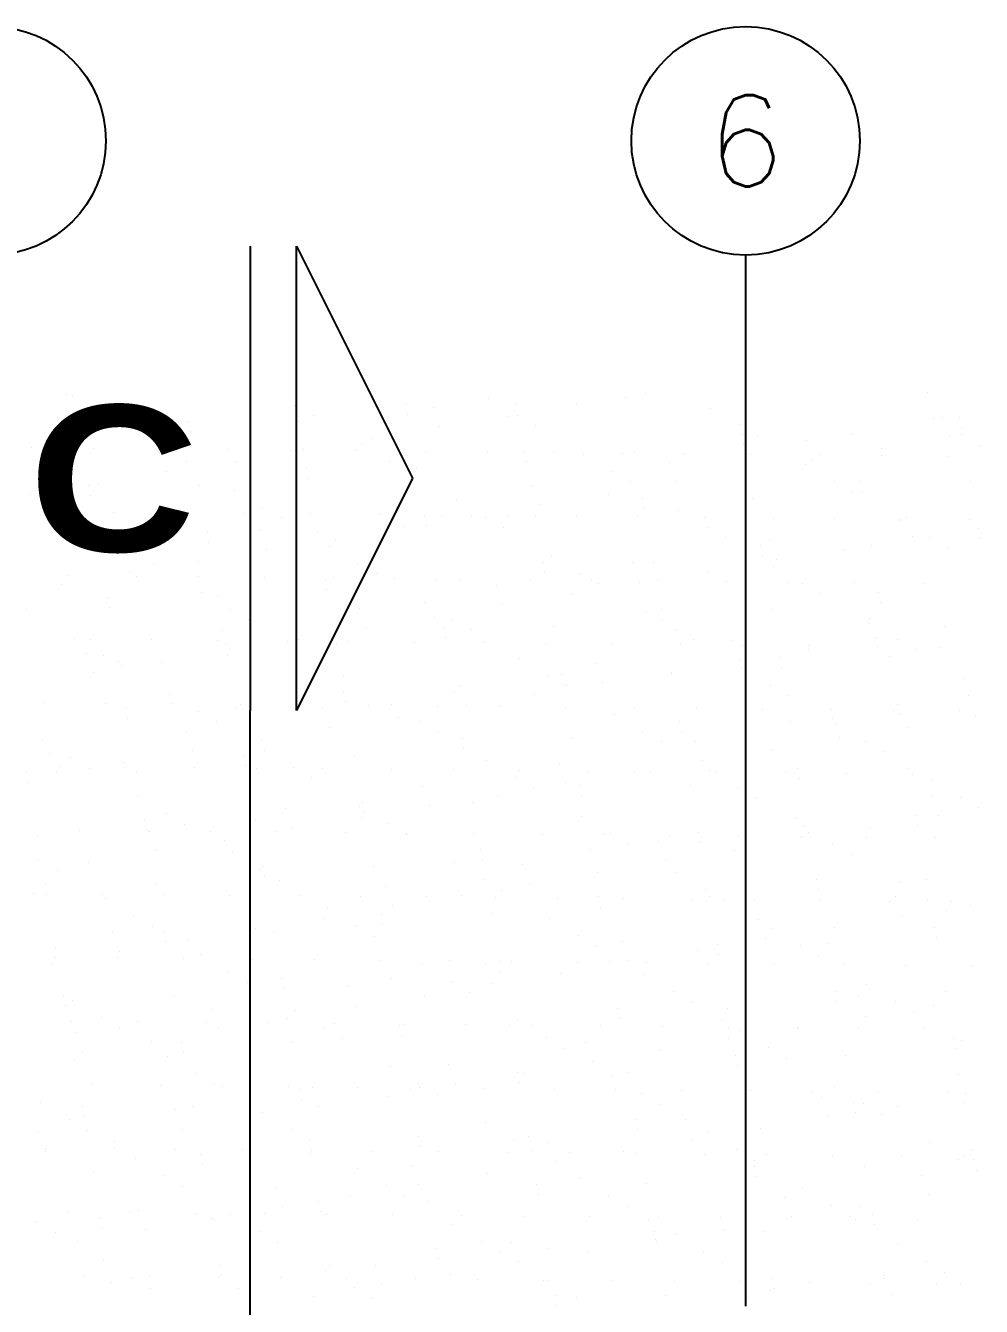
# Model space of a CAD drawing. Header units: millimetres. Extents: x -3 to 53, y -269 to 39.
# Drawn here: x 8.849 to 10.941, y 36.549 to 39.352 of the extents above; entities that cross this region are included whole.
import ezdxf
from ezdxf.enums import TextEntityAlignment as Align
from ezdxf.xclip import XClip

# ---------------------------------------------------------------- set-up
doc = ezdxf.new("R2010")
doc.units = ezdxf.units.MM
doc.header["$LTSCALE"] = 15
doc.header["$XCLIPFRAME"] = 2
for name, pattern in [('ACAD_ISO07W100', [3, 0, -3]), ('CENTER', [2, 1.25, -0.25, 0.25, -0.25]), ('HIDDEN2', [0.1875, 0.125, -0.0625]), ('PHANTOM', [63.5, 31.75, -6.35, 6.35, -6.35, 6.35, -6.35]), ('PHANTOM2', [1.25, 0.625, -0.125, 0.125, -0.125, 0.125, -0.125])]:
    doc.linetypes.add(name, pattern=pattern)
doc.layers.get('0').update_dxf_attribs({"color": 250})
for name, color, linetype in [('A-CORTE', 250, 'CENTER'), ('A-EJES', 251, 'PHANTOM'), ('A-MURO BAJO', 251, 'Continuous'), ('A-PROYECCIONES', 250, 'HIDDEN2'), ('DLP_VERDE', 250, 'Continuous')]:
    doc.layers.add(name, color=color, linetype=linetype)
doc.layers.add('A-MUROS', color=252, linetype='Continuous', lineweight=30)
doc.styles.add('R160-75', font='', dxfattribs={"height": 0.6})
doc.styles.add('R80', font='ARIALN.TTF', dxfattribs={"height": 2.03})
doc.styles.add('ROMANS', font='romans.shx', dxfattribs={"width": 0.8})
doc.styles.get('R160-75').set_extended_font_data('Arial Black', bold=True)

# ---------------------------------------------------------------- blocks, each defined once
blk = doc.blocks.new('A$C9f73720c')
at = {"layer": 'A-MURO BAJO'}
for centre, radius, start, end in [((60.7821, 91.9133, 0), 25.1032, 139.01699, 190.85615), ((60.5676, 91.9591, 0), 22.6842, 164.77057, 177.39988)]:
    blk.add_arc(centre, radius, start, end, dxfattribs=at)
at = {"layer": 'A-PROYECCIONES'}
blk.add_line((38.8761, 87.8303, 0), (38.1838, 142.0709, 0), dxfattribs=at)
at = {"layer": 'DLP_VERDE', "linetype": 'Continuous'}
for p, q in [((39.3971, 97.6965), (39.3971, 97.6965)), ((39.3243, 97.6724), (39.3243, 97.6724)), ((39.3463, 97.6695), (39.3463, 97.6695)), ((39.3627, 97.6649), (39.3627, 97.6649)), ((39.4653, 97.6538), (39.4653, 97.6538)), ((39.3139, 97.6364), (39.3139, 97.6364)), ((39.3583, 97.6383), (39.3583, 97.6383)), ((39.5458, 97.6275), (39.5458, 97.6275)), ((39.5693, 97.6401), (39.5693, 97.6401)), ((39.5914, 97.6372), (39.5914, 97.6372)), ((39.2513, 97.6198), (39.2513, 97.6198)), ((39.309, 97.6157), (39.309, 97.6157)), ((39.3976, 97.6205), (39.3976, 97.6205)), ((39.5901, 97.5638), (39.5901, 97.5638)), ((39.5557, 97.5322), (39.5557, 97.5322)), ((39.8729, 97.5133), (39.8729, 97.5133)), ((39.9134, 97.5132), (39.9134, 97.5132)), ((39.9578, 97.5152), (39.9578, 97.5152)), ((39.3405, 97.4882), (39.3405, 97.4882)), ((39.5004, 97.4952), (39.5004, 97.4952)), ((39.5004, 97.4834), (39.5004, 97.4834)), ((39.5448, 97.4971), (39.5448, 97.4971)), ((39.6487, 97.4904), (39.6487, 97.4904)), ((39.7535, 97.5062), (39.7535, 97.5062)), ((39.3541, 97.4827), (39.3541, 97.4827)), ((39.502, 97.483), (39.502, 97.483)), ((39.7921, 97.4822), (39.7921, 97.4822)), ((39.9384, 97.4829), (39.9384, 97.4829)), ((40.154, 97.4614), (40.154, 97.4614)), ((39.2912, 97.4366), (39.2912, 97.4366)), ((39.7831, 97.4311), (39.7831, 97.4311)), ((40.1196, 97.4299), (40.1196, 97.4299)), ((39.3952, 97.4229), (39.3952, 97.4229)), ((39.4122, 97.4007), (39.4122, 97.4007)), ((39.4172, 97.42), (39.4172, 97.42)), ((39.5362, 97.4044), (39.5362, 97.4044)), ((39.7487, 97.3995), (39.7487, 97.3995)), ((39.6402, 97.3907), (39.6402, 97.3907)), ((39.6622, 97.3878), (39.6622, 97.3878)), ((39.7812, 97.3721), (39.7812, 97.3721)), ((40.0659, 97.3806), (40.0659, 97.3806)), ((40.0999, 97.372), (40.0999, 97.372)), ((40.1443, 97.374), (40.1443, 97.374)), ((40.353, 97.3831), (40.353, 97.3831)), ((39.3135, 97.3538), (39.3135, 97.3538)), ((39.3778, 97.3692), (39.3778, 97.3692)), ((39.457, 97.3456), (39.457, 97.3456)), ((39.527, 97.347), (39.527, 97.347)), ((39.6032, 97.3463), (39.6032, 97.3463)), ((39.6869, 97.354), (39.6869, 97.354)), ((39.6949, 97.3503), (39.6949, 97.3503)), ((39.7313, 97.356), (39.7313, 97.356)), ((39.7515, 97.3533), (39.7515, 97.3533)), ((39.8852, 97.3584), (39.8852, 97.3584)), ((39.895, 97.3451), (39.895, 97.3451)), ((39.9073, 97.3555), (39.9073, 97.3555)), ((39.94, 97.3651), (39.94, 97.3651)), ((40.0413, 97.3457), (40.0413, 97.3457)), ((40.1895, 97.3528), (40.1895, 97.3528)), ((40.333, 97.3445), (40.333, 97.3445)), ((40.4793, 97.3452), (40.4793, 97.3452)), ((39.2739, 97.336), (39.2739, 97.336)), ((39.3183, 97.3379), (39.3183, 97.3379)), ((39.324, 97.3199), (39.324, 97.3199)), ((40.0263, 97.3398), (40.0263, 97.3398)), ((40.1303, 97.3261), (40.1303, 97.3261)), ((40.1523, 97.3232), (40.1523, 97.3232)), ((40.347, 97.3287), (40.347, 97.3287)), ((39.9761, 97.2984), (39.9761, 97.2984)), ((40.2713, 97.3076), (40.2713, 97.3076)), ((40.3126, 97.2972), (40.3126, 97.2972)), ((40.3753, 97.2939), (40.3753, 97.2939)), ((40.3973, 97.291), (40.3973, 97.291)), ((39.6051, 97.268), (39.6051, 97.268)), ((39.9417, 97.2668), (39.9417, 97.2668)), ((40.5163, 97.2753), (40.5163, 97.2753)), ((40.6203, 97.2616), (40.6203, 97.2616)), ((40.6298, 97.2783), (40.6298, 97.2783)), ((39.2342, 97.2376), (39.2342, 97.2376)), ((39.5707, 97.2365), (39.5707, 97.2365)), ((40.2588, 97.248), (40.2588, 97.248)), ((40.3308, 97.2328), (40.3308, 97.2328)), ((40.5395, 97.2419), (40.5395, 97.2419)), ((40.6423, 97.2587), (40.6423, 97.2587)), ((40.6994, 97.2489), (40.6994, 97.2489)), ((40.7438, 97.2508), (40.7438, 97.2508)), ((40.7613, 97.2431), (40.7613, 97.2431)), ((39.1998, 97.2061), (39.1998, 97.2061)), ((39.221, 97.2057), (39.221, 97.2057)), ((39.268, 97.2097), (39.268, 97.2097)), ((39.4163, 97.2167), (39.4163, 97.2167)), ((39.5598, 97.2085), (39.5598, 97.2085)), ((39.7061, 97.2092), (39.7061, 97.2092)), ((39.7135, 97.2059), (39.7135, 97.2059)), ((39.8544, 97.2162), (39.8544, 97.2162)), ((39.8734, 97.2128), (39.8734, 97.2128)), ((39.8879, 97.2176), (39.8879, 97.2176)), ((39.9178, 97.2148), (39.9178, 97.2148)), ((39.9978, 97.208), (39.9978, 97.208)), ((40.1265, 97.2239), (40.1265, 97.2239)), ((40.1441, 97.2086), (40.1441, 97.2086)), ((40.2864, 97.2309), (40.2864, 97.2309)), ((40.2924, 97.2157), (40.2924, 97.2157)), ((40.4359, 97.2074), (40.4359, 97.2074)), ((40.5821, 97.2081), (40.5821, 97.2081)), ((40.7304, 97.2151), (40.7304, 97.2151)), ((40.8653, 97.2294), (40.8653, 97.2294)), ((40.8739, 97.2069), (40.8739, 97.2069)), ((40.8874, 97.2265), (40.8874, 97.2265)), ((40.9109, 97.2264), (40.9109, 97.2264)), ((39.243, 97.2028), (39.243, 97.2028)), ((39.3005, 97.1878), (39.3005, 97.1878)), ((39.362, 97.1872), (39.362, 97.1872)), ((39.4604, 97.1948), (39.4604, 97.1948)), ((39.5048, 97.1968), (39.5048, 97.1968)), ((39.517, 97.1872), (39.517, 97.1872)), ((40.54, 97.196), (40.54, 97.196)), ((40.8765, 97.1949), (40.8765, 97.1949)), ((39.1461, 97.1569), (39.1461, 97.1569)), ((39.466, 97.1735), (39.466, 97.1735)), ((39.4881, 97.1706), (39.4881, 97.1706)), ((39.6071, 97.1549), (39.6071, 97.1549)), ((40.1691, 97.1657), (40.1691, 97.1657)), ((40.5056, 97.1645), (40.5056, 97.1645)), ((39.7111, 97.1412), (39.7111, 97.1412)), ((39.7331, 97.1383), (39.7331, 97.1383)), ((39.7981, 97.1353), (39.7981, 97.1353)), ((39.8521, 97.1226), (39.8521, 97.1226)), ((40.1346, 97.1341), (40.1346, 97.1341)), ((40.8228, 97.1456), (40.8228, 97.1456)), ((39.4272, 97.1049), (39.4272, 97.1049)), ((39.7637, 97.1038), (39.7637, 97.1038)), ((39.9561, 97.1089), (39.9561, 97.1089)), ((39.9781, 97.106), (39.9781, 97.106)), ((40.4518, 97.1153), (40.4518, 97.1153)), ((40.5173, 97.0916), (40.5173, 97.0916)), ((40.726, 97.1008), (40.726, 97.1008)), ((40.8859, 97.1077), (40.8859, 97.1077)), ((40.9303, 97.1097), (40.9303, 97.1097)), ((41.1039, 97.0937), (41.1039, 97.0937)), ((41.139, 97.1188), (41.139, 97.1188)), ((39.2246, 97.0719), (39.2246, 97.0719)), ((39.3709, 97.0726), (39.3709, 97.0726)), ((39.3928, 97.0734), (39.3928, 97.0734)), ((39.5192, 97.0796), (39.5192, 97.0796)), ((39.6626, 97.0714), (39.6626, 97.0714)), ((39.8089, 97.0721), (39.8089, 97.0721)), ((39.9, 97.0647), (39.9, 97.0647)), ((39.9572, 97.0791), (39.9572, 97.0791)), ((40.0599, 97.0717), (40.0599, 97.0717)), ((40.0809, 97.0849), (40.0809, 97.0849)), ((40.0971, 97.0904), (40.0971, 97.0904)), ((40.1007, 97.0709), (40.1007, 97.0709)), ((40.1043, 97.0736), (40.1043, 97.0736)), ((40.2011, 97.0767), (40.2011, 97.0767)), ((40.2232, 97.0738), (40.2232, 97.0738)), ((40.2469, 97.0715), (40.2469, 97.0715)), ((40.313, 97.0827), (40.313, 97.0827)), ((40.3952, 97.0786), (40.3952, 97.0786)), ((40.4729, 97.0897), (40.4729, 97.0897)), ((40.5387, 97.0703), (40.5387, 97.0703)), ((40.685, 97.071), (40.685, 97.071)), ((40.733, 97.0633), (40.733, 97.0633)), ((40.8333, 97.078), (40.8333, 97.078)), ((40.9767, 97.0698), (40.9767, 97.0698)), ((41.123, 97.0705), (41.123, 97.0705)), ((39.2339, 97.0356), (39.2339, 97.0356)), ((39.2783, 97.0375), (39.2783, 97.0375)), ((39.487, 97.0467), (39.487, 97.0467)), ((39.6469, 97.0536), (39.6469, 97.0536)), ((39.6913, 97.0556), (39.6913, 97.0556)), ((39.71, 97.0545), (39.71, 97.0545)), ((40.3421, 97.0581), (40.3421, 97.0581)), ((40.4462, 97.0444), (40.4462, 97.0444)), ((40.4682, 97.0415), (40.4682, 97.0415)), ((41.0695, 97.0622), (41.0695, 97.0622)), ((39.0741, 97.0286), (39.0741, 97.0286)), ((39.339, 97.0242), (39.339, 97.0242)), ((40.362, 97.033), (40.362, 97.033)), ((40.5872, 97.0259), (40.5872, 97.0259)), ((40.6912, 97.0122), (40.6912, 97.0122)), ((40.6985, 97.0318), (40.6985, 97.0318)), ((40.7132, 97.0093), (40.7132, 97.0093)), ((41.0157, 97.0129), (41.0157, 97.0129)), ((39.0689, 96.9856), (39.0689, 96.9856)), ((39.9911, 97.0026), (39.9911, 97.0026)), ((40.3276, 97.0014), (40.3276, 97.0014)), ((40.6448, 96.9826), (40.6448, 96.9826)), ((40.8322, 96.9936), (40.8322, 96.9936)), ((40.9362, 96.9799), (40.9362, 96.9799)), ((39.1879, 96.97), (39.1879, 96.97)), ((39.2919, 96.9563), (39.2919, 96.9563)), ((39.3139, 96.9534), (39.3139, 96.9534)), ((39.6202, 96.9722), (39.6202, 96.9722)), ((39.9567, 96.9711), (39.9567, 96.9711)), ((40.2739, 96.9522), (40.2739, 96.9522)), ((40.9125, 96.9596), (40.9125, 96.9596)), ((40.9582, 96.977), (40.9582, 96.977)), ((41.0724, 96.9666), (41.0724, 96.9666)), ((41.0772, 96.9613), (41.0772, 96.9613)), ((41.1168, 96.9685), (41.1168, 96.9685)), ((39.184, 96.943), (39.184, 96.943)), ((39.2492, 96.9419), (39.2492, 96.9419)), ((39.3274, 96.9348), (39.3274, 96.9348)), ((39.4329, 96.9377), (39.4329, 96.9377)), ((39.4737, 96.9355), (39.4737, 96.9355)), ((39.5369, 96.924), (39.5369, 96.924)), ((39.5858, 96.9407), (39.5858, 96.9407)), ((39.622, 96.9425), (39.622, 96.9425)), ((39.7655, 96.9343), (39.7655, 96.9343)), ((39.9117, 96.935), (39.9117, 96.935)), ((40.06, 96.942), (40.06, 96.942)), ((40.0865, 96.9235), (40.0865, 96.9235)), ((40.2035, 96.9338), (40.2035, 96.9338)), ((40.2464, 96.9305), (40.2464, 96.9305)), ((40.2908, 96.9324), (40.2908, 96.9324)), ((40.3498, 96.9344), (40.3498, 96.9344)), ((40.4981, 96.9415), (40.4981, 96.9415)), ((40.4995, 96.9415), (40.4995, 96.9415)), ((40.6415, 96.9332), (40.6415, 96.9332)), ((40.6594, 96.9485), (40.6594, 96.9485)), ((40.7038, 96.9505), (40.7038, 96.9505)), ((40.7878, 96.9339), (40.7878, 96.9339)), ((40.9259, 96.9306), (40.9259, 96.9306)), ((40.9361, 96.9409), (40.9361, 96.9409)), ((41.0796, 96.9327), (41.0796, 96.9327)), ((39.2148, 96.9103), (39.2148, 96.9103)), ((39.4648, 96.8964), (39.4648, 96.8964)), ((39.5589, 96.9211), (39.5589, 96.9211)), ((39.6735, 96.9055), (39.6735, 96.9055)), ((39.6779, 96.9054), (39.6779, 96.9054)), ((39.8334, 96.9125), (39.8334, 96.9125)), ((39.8778, 96.9144), (39.8778, 96.9144)), ((39.9029, 96.9218), (39.9029, 96.9218)), ((40.555, 96.9003), (40.555, 96.9003)), ((40.8915, 96.8991), (40.8915, 96.8991)), ((39.0518, 96.8783), (39.0518, 96.8783)), ((39.2606, 96.8875), (39.2606, 96.8875)), ((39.4204, 96.8944), (39.4204, 96.8944)), ((39.532, 96.8915), (39.532, 96.8915)), ((39.7819, 96.8917), (39.7819, 96.8917)), ((39.804, 96.8888), (39.804, 96.8888)), ((39.923, 96.8732), (39.923, 96.8732)), ((40.1841, 96.8699), (40.1841, 96.8699)), ((40.5206, 96.8687), (40.5206, 96.8687)), ((39.1611, 96.8611), (39.1611, 96.8611)), ((39.8131, 96.8395), (39.8131, 96.8395)), ((40.027, 96.8595), (40.027, 96.8595)), ((40.049, 96.8566), (40.049, 96.8566)), ((40.168, 96.8409), (40.168, 96.8409)), ((40.8378, 96.8499), (40.8378, 96.8499)), ((40.1497, 96.8384), (40.1497, 96.8384)), ((40.272, 96.8272), (40.272, 96.8272)), ((40.294, 96.8243), (40.294, 96.8243)), ((40.4668, 96.8195), (40.4668, 96.8195)), ((39.1385, 96.7989), (39.1385, 96.7989)), ((39.2868, 96.8059), (39.2868, 96.8059)), ((39.4303, 96.7977), (39.4303, 96.7977)), ((39.4422, 96.8092), (39.4422, 96.8092)), ((39.5765, 96.7984), (39.5765, 96.7984)), ((39.7248, 96.8054), (39.7248, 96.8054)), ((39.7787, 96.808), (39.7787, 96.808)), ((39.8683, 96.7972), (39.8683, 96.7972)), ((40.0146, 96.7979), (40.0146, 96.7979)), ((40.0959, 96.7891), (40.0959, 96.7891)), ((40.1629, 96.8049), (40.1629, 96.8049)), ((40.3063, 96.7967), (40.3063, 96.7967)), ((40.413, 96.8087), (40.413, 96.8087)), ((40.4329, 96.7893), (40.4329, 96.7893)), ((40.4526, 96.7973), (40.4526, 96.7973)), ((40.4773, 96.7913), (40.4773, 96.7913)), ((40.517, 96.795), (40.517, 96.795)), ((40.5391, 96.7921), (40.5391, 96.7921)), ((40.6009, 96.8044), (40.6009, 96.8044)), ((40.686, 96.8004), (40.686, 96.8004)), ((40.7444, 96.7961), (40.7444, 96.7961)), ((40.8459, 96.8074), (40.8459, 96.8074)), ((40.8903, 96.8093), (40.8903, 96.8093)), ((40.8907, 96.7968), (40.8907, 96.7968)), ((41.0389, 96.8038), (41.0389, 96.8038)), ((39.0713, 96.7788), (39.0713, 96.7788)), ((39.4078, 96.7776), (39.4078, 96.7776)), ((39.6513, 96.7552), (39.6513, 96.7552)), ((39.725, 96.7588), (39.725, 96.7588)), ((39.86, 96.7643), (39.86, 96.7643)), ((40.0199, 96.7713), (40.0199, 96.7713)), ((40.0643, 96.7732), (40.0643, 96.7732)), ((40.273, 96.7823), (40.273, 96.7823)), ((40.658, 96.7764), (40.658, 96.7764)), ((40.748, 96.7676), (40.748, 96.7676)), ((40.762, 96.7627), (40.762, 96.7627)), ((40.7841, 96.7598), (40.7841, 96.7598)), ((39.0137, 96.7528), (39.0137, 96.7528)), ((39.0341, 96.7282), (39.0341, 96.7282)), ((39.0369, 96.7473), (39.0369, 96.7473)), ((39.1177, 96.7391), (39.1177, 96.7391)), ((39.1398, 96.7362), (39.1398, 96.7362)), ((39.1939, 96.7352), (39.1939, 96.7352)), ((39.2383, 96.7372), (39.2383, 96.7372)), ((39.3541, 96.7284), (39.3541, 96.7284)), ((39.4471, 96.7463), (39.4471, 96.7463)), ((39.6069, 96.7533), (39.6069, 96.7533)), ((40.3771, 96.7372), (40.3771, 96.7372)), ((40.7136, 96.7361), (40.7136, 96.7361)), ((40.9031, 96.7441), (40.9031, 96.7441)), ((41.0071, 96.7305), (41.0071, 96.7305)), ((41.0291, 96.7276), (41.0291, 96.7276)), ((39.2587, 96.7205), (39.2587, 96.7205)), ((39.3627, 96.7068), (39.3627, 96.7068)), ((39.3848, 96.7039), (39.3848, 96.7039)), ((40.0061, 96.7068), (40.0061, 96.7068)), ((40.3426, 96.7057), (40.3426, 96.7057)), ((41.0308, 96.7172), (41.0308, 96.7172)), ((38.9831, 96.698), (38.9831, 96.698)), ((39.5038, 96.6882), (39.5038, 96.6882)), ((39.6078, 96.6745), (39.6078, 96.6745)), ((39.6298, 96.6716), (39.6298, 96.6716)), ((39.6352, 96.6765), (39.6352, 96.6765)), ((39.9717, 96.6753), (39.9717, 96.6753)), ((40.6598, 96.6868), (40.6598, 96.6868)), ((39.0951, 96.6611), (39.0951, 96.6611)), ((39.2414, 96.6618), (39.2414, 96.6618)), ((39.2643, 96.6461), (39.2643, 96.6461)), ((39.3896, 96.6688), (39.3896, 96.6688)), ((39.5331, 96.6606), (39.5331, 96.6606)), ((39.6008, 96.6449), (39.6008, 96.6449)), ((39.6794, 96.6613), (39.6794, 96.6613)), ((39.7488, 96.656), (39.7488, 96.656)), ((39.8277, 96.6683), (39.8277, 96.6683)), ((39.9711, 96.6601), (39.9711, 96.6601)), ((40.1174, 96.6608), (40.1174, 96.6608)), ((40.2657, 96.6678), (40.2657, 96.6678)), ((40.2889, 96.6564), (40.2889, 96.6564)), ((40.4092, 96.6596), (40.4092, 96.6596)), ((40.5555, 96.6602), (40.5555, 96.6602)), ((40.6194, 96.6482), (40.6194, 96.6482)), ((40.6638, 96.6501), (40.6638, 96.6501)), ((40.7037, 96.6673), (40.7037, 96.6673)), ((40.8472, 96.659), (40.8472, 96.659)), ((40.8725, 96.6592), (40.8725, 96.6592)), ((40.9935, 96.6597), (40.9935, 96.6597)), ((41.0324, 96.6662), (41.0324, 96.6662)), ((39.2299, 96.6146), (39.2299, 96.6146)), ((39.8528, 96.6423), (39.8528, 96.6423)), ((39.8748, 96.6394), (39.8748, 96.6394)), ((39.918, 96.6261), (39.918, 96.6261)), ((39.9938, 96.6237), (39.9938, 96.6237)), ((40.0465, 96.6231), (40.0465, 96.6231)), ((40.2064, 96.6301), (40.2064, 96.6301)), ((40.2508, 96.6321), (40.2508, 96.6321)), ((40.4595, 96.6412), (40.4595, 96.6412)), ((40.941, 96.6349), (40.941, 96.6349)), ((39.2206, 96.5871), (39.2206, 96.5871)), ((39.3804, 96.5941), (39.3804, 96.5941)), ((39.4248, 96.596), (39.4248, 96.596)), ((39.547, 96.5957), (39.547, 96.5957)), ((39.6336, 96.6051), (39.6336, 96.6051)), ((39.7934, 96.6121), (39.7934, 96.6121)), ((39.8378, 96.614), (39.8378, 96.614)), ((40.0978, 96.61), (40.0978, 96.61)), ((40.1199, 96.6071), (40.1199, 96.6071)), ((40.2389, 96.5915), (40.2389, 96.5915)), ((40.57, 96.6045), (40.57, 96.6045)), ((40.9065, 96.6034), (40.9065, 96.6034)), ((38.9674, 96.576), (38.9674, 96.576)), ((39.0118, 96.578), (39.0118, 96.578)), ((39.1761, 96.5653), (39.1761, 96.5653)), ((40.1991, 96.5742), (40.1991, 96.5742)), ((40.3429, 96.5778), (40.3429, 96.5778)), ((40.3649, 96.5749), (40.3649, 96.5749)), ((40.4839, 96.5592), (40.4839, 96.5592)), ((40.5356, 96.573), (40.5356, 96.573)), ((39.0544, 96.5323), (39.0544, 96.5323)), ((39.4925, 96.5317), (39.4925, 96.5317)), ((39.8282, 96.5438), (39.8282, 96.5438)), ((39.9305, 96.5312), (39.9305, 96.5312)), ((40.1647, 96.5426), (40.1647, 96.5426)), ((40.3685, 96.5307), (40.3685, 96.5307)), ((40.5879, 96.5455), (40.5879, 96.5455)), ((40.6099, 96.5426), (40.6099, 96.5426)), ((40.8528, 96.5541), (40.8528, 96.5541)), ((38.9436, 96.5219), (38.9436, 96.5219)), ((38.9656, 96.519), (38.9656, 96.519)), ((39.0846, 96.5033), (39.0846, 96.5033)), ((39.1979, 96.524), (39.1979, 96.524)), ((39.3442, 96.5247), (39.3442, 96.5247)), ((39.4572, 96.5134), (39.4572, 96.5134)), ((39.6359, 96.5235), (39.6359, 96.5235)), ((39.7822, 96.5242), (39.7822, 96.5242)), ((39.7938, 96.5123), (39.7938, 96.5123)), ((40.074, 96.523), (40.074, 96.523)), ((40.2203, 96.5236), (40.2203, 96.5236)), ((40.4819, 96.5237), (40.4819, 96.5237)), ((40.512, 96.5225), (40.512, 96.5225)), ((40.6583, 96.5231), (40.6583, 96.5231)), ((40.7289, 96.5269), (40.7289, 96.5269)), ((40.8059, 96.507), (40.8059, 96.507)), ((40.8066, 96.5302), (40.8066, 96.5302)), ((40.8329, 96.5133), (40.8329, 96.5133)), ((40.8503, 96.5089), (40.8503, 96.5089)), ((40.8549, 96.5104), (40.8549, 96.5104)), ((40.95, 96.5219), (40.95, 96.5219)), ((39.0863, 96.4831), (39.0863, 96.4831)), ((39.1886, 96.4896), (39.1886, 96.4896)), ((39.2106, 96.4867), (39.2106, 96.4867)), ((39.4228, 96.4819), (39.4228, 96.4819)), ((40.1109, 96.4934), (40.1109, 96.4934)), ((40.233, 96.482), (40.233, 96.482)), ((40.3929, 96.4889), (40.3929, 96.4889)), ((40.4373, 96.4909), (40.4373, 96.4909)), ((40.646, 96.5), (40.646, 96.5)), ((40.9739, 96.4947), (40.9739, 96.4947)), ((39.0519, 96.4515), (39.0519, 96.4515)), ((39.3296, 96.471), (39.3296, 96.471)), ((39.4336, 96.4573), (39.4336, 96.4573)), ((39.4556, 96.4544), (39.4556, 96.4544)), ((39.5669, 96.4529), (39.5669, 96.4529)), ((39.6113, 96.4548), (39.6113, 96.4548)), ((39.74, 96.463), (39.74, 96.463)), ((39.8201, 96.4639), (39.8201, 96.4639)), ((39.9799, 96.4709), (39.9799, 96.4709)), ((40.0243, 96.4729), (40.0243, 96.4729)), ((40.763, 96.4718), (40.763, 96.4718)), ((38.9941, 96.4279), (38.9941, 96.4279)), ((39.1539, 96.4349), (39.1539, 96.4349)), ((39.1983, 96.4368), (39.1983, 96.4368)), ((39.3691, 96.4326), (39.3691, 96.4326)), ((39.4071, 96.4459), (39.4071, 96.4459)), ((39.5746, 96.4388), (39.5746, 96.4388)), ((39.6786, 96.4251), (39.6786, 96.4251)), ((39.7007, 96.4222), (39.7007, 96.4222)), ((40.3921, 96.4415), (40.3921, 96.4415)), ((40.7286, 96.4403), (40.7286, 96.4403)), ((38.9982, 96.4023), (38.9982, 96.4023)), ((39.1573, 96.3952), (39.1573, 96.3952)), ((39.5953, 96.3946), (39.5953, 96.3946)), ((39.8197, 96.4065), (39.8197, 96.4065)), ((39.9237, 96.3928), (39.9237, 96.3928)), ((40.0211, 96.4111), (40.0211, 96.4111)), ((40.0333, 96.3941), (40.0333, 96.3941)), ((40.3577, 96.4099), (40.3577, 96.4099)), ((40.4714, 96.3936), (40.4714, 96.3936)), ((40.6748, 96.391), (40.6748, 96.391)), ((40.9094, 96.393), (40.9094, 96.393)), ((39.009, 96.3881), (39.009, 96.3881)), ((39.3008, 96.3869), (39.3008, 96.3869)), ((39.447, 96.3876), (39.447, 96.3876)), ((39.6502, 96.3807), (39.6502, 96.3807)), ((39.7388, 96.3864), (39.7388, 96.3864)), ((39.8851, 96.3871), (39.8851, 96.3871)), ((39.9457, 96.3899), (39.9457, 96.3899)), ((39.9867, 96.3796), (39.9867, 96.3796)), ((40.0647, 96.3743), (40.0647, 96.3743)), ((40.1768, 96.3859), (40.1768, 96.3859)), ((40.3231, 96.3865), (40.3231, 96.3865)), ((40.6149, 96.3853), (40.6149, 96.3853)), ((40.7611, 96.386), (40.7611, 96.386)), ((39.2793, 96.3504), (39.2793, 96.3504)), ((39.6158, 96.3492), (39.6158, 96.3492)), ((40.1687, 96.3606), (40.1687, 96.3606)), ((40.1907, 96.3577), (40.1907, 96.3577)), ((40.3039, 96.3607), (40.3039, 96.3607)), ((40.3097, 96.342), (40.3097, 96.342)), ((40.4195, 96.3408), (40.4195, 96.3408)), ((40.5794, 96.3478), (40.5794, 96.3478)), ((40.6238, 96.3497), (40.6238, 96.3497)), ((40.8325, 96.3588), (40.8325, 96.3588)), ((38.9084, 96.32), (38.9084, 96.32)), ((39.2449, 96.3188), (39.2449, 96.3188)), ((39.7534, 96.3117), (39.7534, 96.3117)), ((39.7978, 96.3136), (39.7978, 96.3136)), ((39.933, 96.3303), (39.933, 96.3303)), ((40.0066, 96.3228), (40.0066, 96.3228)), ((40.1664, 96.3297), (40.1664, 96.3297)), ((40.2108, 96.3317), (40.2108, 96.3317)), ((40.4137, 96.3283), (40.4137, 96.3283)), ((40.4358, 96.3254), (40.4358, 96.3254)), ((40.5547, 96.3097), (40.5547, 96.3097)), ((40.5851, 96.3088), (40.5851, 96.3088)), ((40.9216, 96.3076), (40.9216, 96.3076)), ((38.874, 96.2885), (38.874, 96.2885)), ((38.9104, 96.2861), (38.9104, 96.2861)), ((39.1806, 96.2867), (39.1806, 96.2867)), ((39.3404, 96.2937), (39.3404, 96.2937)), ((39.3848, 96.2956), (39.3848, 96.2956)), ((39.5621, 96.2999), (39.5621, 96.2999)), ((39.5936, 96.3047), (39.5936, 96.3047)), ((40.2141, 96.2784), (40.2141, 96.2784)), ((40.6588, 96.2961), (40.6588, 96.2961)), ((40.6808, 96.2932), (40.6808, 96.2932)), ((38.9274, 96.2756), (38.9274, 96.2756)), ((38.9656, 96.2504), (38.9656, 96.2504)), ((38.9719, 96.2776), (38.9719, 96.2776)), ((39.0144, 96.2724), (39.0144, 96.2724)), ((39.0365, 96.2695), (39.0365, 96.2695)), ((39.1118, 96.251), (39.1118, 96.251)), ((39.1554, 96.2538), (39.1554, 96.2538)), ((39.1911, 96.2696), (39.1911, 96.2696)), ((39.2601, 96.2581), (39.2601, 96.2581)), ((39.5499, 96.2505), (39.5499, 96.2505)), ((39.6982, 96.2575), (39.6982, 96.2575)), ((40.1362, 96.257), (40.1362, 96.257)), ((40.5506, 96.2772), (40.5506, 96.2772)), ((40.5742, 96.2565), (40.5742, 96.2565)), ((40.7998, 96.2775), (40.7998, 96.2775)), ((40.8678, 96.2583), (40.8678, 96.2583)), ((40.9038, 96.2638), (40.9038, 96.2638)), ((40.9258, 96.2609), (40.9258, 96.2609)), ((39.2595, 96.2401), (39.2595, 96.2401)), ((39.2815, 96.2372), (39.2815, 96.2372)), ((39.4036, 96.2498), (39.4036, 96.2498)), ((39.8416, 96.2493), (39.8416, 96.2493)), ((39.8432, 96.248), (39.8432, 96.248)), ((39.9879, 96.25), (39.9879, 96.25)), ((40.1797, 96.2469), (40.1797, 96.2469)), ((40.2797, 96.2488), (40.2797, 96.2488)), ((40.4259, 96.2494), (40.4259, 96.2494)), ((40.4969, 96.228), (40.4969, 96.228)), ((40.7177, 96.2482), (40.7177, 96.2482)), ((40.864, 96.2489), (40.864, 96.2489)), ((39.4005, 96.2216), (39.4005, 96.2216)), ((39.4723, 96.2177), (39.4723, 96.2177)), ((39.5045, 96.2079), (39.5045, 96.2079)), ((39.5265, 96.205), (39.5265, 96.205)), ((39.8088, 96.2165), (39.8088, 96.2165)), ((40.126, 96.1976), (40.126, 96.1976)), ((40.606, 96.1996), (40.606, 96.1996)), ((40.7659, 96.2066), (40.7659, 96.2066)), ((40.8103, 96.2085), (40.8103, 96.2085)), ((39.1013, 96.1873), (39.1013, 96.1873)), ((39.4379, 96.1861), (39.4379, 96.1861)), ((39.6455, 96.1893), (39.6455, 96.1893)), ((39.7495, 96.1756), (39.7495, 96.1756)), ((39.755, 96.1672), (39.755, 96.1672)), ((39.7715, 96.1727), (39.7715, 96.1727)), ((39.9399, 96.1705), (39.9399, 96.1705)), ((39.9843, 96.1725), (39.9843, 96.1725)), ((40.1931, 96.1816), (40.1931, 96.1816)), ((40.3529, 96.1886), (40.3529, 96.1886)), ((40.3973, 96.1905), (40.3973, 96.1905)), ((40.778, 96.1761), (40.778, 96.1761)), ((39.0669, 96.1558), (39.0669, 96.1558)), ((39.3671, 96.1455), (39.3671, 96.1455)), ((39.5269, 96.1525), (39.5269, 96.1525)), ((39.5713, 96.1544), (39.5713, 96.1544)), ((39.7801, 96.1636), (39.7801, 96.1636)), ((39.8905, 96.1571), (39.8905, 96.1571)), ((39.9945, 96.1434), (39.9945, 96.1434)), ((40.0166, 96.1405), (40.0166, 96.1405)), ((40.4071, 96.1457), (40.4071, 96.1457)), ((40.7436, 96.1445), (40.7436, 96.1445)), ((38.9249, 96.1215), (38.9249, 96.1215)), ((38.9541, 96.1275), (38.9541, 96.1275)), ((39.0684, 96.1132), (39.0684, 96.1132)), ((39.1139, 96.1345), (39.1139, 96.1345)), ((39.1584, 96.1364), (39.1584, 96.1364)), ((39.2147, 96.1139), (39.2147, 96.1139)), ((39.363, 96.1209), (39.363, 96.1209)), ((39.3841, 96.1369), (39.3841, 96.1369)), ((39.5064, 96.1127), (39.5064, 96.1127)), ((39.6527, 96.1134), (39.6527, 96.1134)), ((39.801, 96.1204), (39.801, 96.1204)), ((39.9445, 96.1122), (39.9445, 96.1122)), ((40.0362, 96.1153), (40.0362, 96.1153)), ((40.0907, 96.1129), (40.0907, 96.1129)), ((40.1356, 96.1248), (40.1356, 96.1248)), ((40.239, 96.1199), (40.239, 96.1199)), ((40.2396, 96.1111), (40.2396, 96.1111)), ((40.3727, 96.1142), (40.3727, 96.1142)), ((40.3825, 96.1117), (40.3825, 96.1117)), ((40.5288, 96.1123), (40.5288, 96.1123)), ((40.6771, 96.1194), (40.6771, 96.1194)), ((40.8205, 96.1111), (40.8205, 96.1111)), ((39.0132, 96.1065), (39.0132, 96.1065)), ((39.6652, 96.085), (39.6652, 96.085)), ((40.0018, 96.0838), (40.0018, 96.0838)), ((40.2616, 96.1082), (40.2616, 96.1082)), ((40.3806, 96.0925), (40.3806, 96.0925)), ((40.6899, 96.0953), (40.6899, 96.0953)), ((38.8403, 96.0552), (38.8403, 96.0552)), ((39.2943, 96.0546), (39.2943, 96.0546)), ((40.3189, 96.0649), (40.3189, 96.0649)), ((40.4846, 96.0789), (40.4846, 96.0789)), ((40.5066, 96.076), (40.5066, 96.076)), ((40.6256, 96.0603), (40.6256, 96.0603)), ((40.7925, 96.0584), (40.7925, 96.0584)), ((38.8623, 96.0523), (38.8623, 96.0523)), ((38.9813, 96.0366), (38.9813, 96.0366)), ((39.6308, 96.0534), (39.6308, 96.0534)), ((39.948, 96.0346), (39.948, 96.0346)), ((40.1264, 96.0294), (40.1264, 96.0294)), ((40.1708, 96.0313), (40.1708, 96.0313)), ((40.3796, 96.0404), (40.3796, 96.0404)), ((40.5394, 96.0474), (40.5394, 96.0474)), ((40.5838, 96.0493), (40.5838, 96.0493)), ((40.7296, 96.0466), (40.7296, 96.0466)), ((40.7517, 96.0437), (40.7517, 96.0437)), ((38.9234, 96.0242), (38.9234, 96.0242)), ((39.0853, 96.0229), (39.0853, 96.0229)), ((39.1073, 96.02), (39.1073, 96.02)), ((39.2263, 96.0044), (39.2263, 96.0044)), ((39.2599, 96.0231), (39.2599, 96.0231)), ((39.5536, 96.0043), (39.5536, 96.0043)), ((39.5771, 96.0042), (39.5771, 96.0042)), ((39.7134, 96.0113), (39.7134, 96.0113)), ((39.7578, 96.0133), (39.7578, 96.0133)), ((39.9666, 96.0224), (39.9666, 96.0224)), ((40.6001, 96.013), (40.6001, 96.013)), ((38.8795, 95.9773), (38.8795, 95.9773)), ((38.8875, 95.9753), (38.8875, 95.9753)), ((38.889, 95.9927), (38.889, 95.9927)), ((38.9319, 95.9772), (38.9319, 95.9772)), ((39.0278, 95.9844), (39.0278, 95.9844)), ((39.1406, 95.9863), (39.1406, 95.9863)), ((39.1712, 95.9761), (39.1712, 95.9761)), ((39.2062, 95.9738), (39.2062, 95.9738)), ((39.3004, 95.9933), (39.3004, 95.9933)), ((39.3175, 95.9768), (39.3175, 95.9768)), ((39.3303, 95.9907), (39.3303, 95.9907)), ((39.3449, 95.9952), (39.3449, 95.9952)), ((39.3524, 95.9878), (39.3524, 95.9878)), ((39.4658, 95.9838), (39.4658, 95.9838)), ((39.4713, 95.9721), (39.4713, 95.9721)), ((39.6093, 95.9756), (39.6093, 95.9756)), ((39.7555, 95.9763), (39.7555, 95.9763)), ((39.9038, 95.9833), (39.9038, 95.9833)), ((40.0473, 95.9751), (40.0473, 95.9751)), ((40.1936, 95.9758), (40.1936, 95.9758)), ((40.2291, 95.9826), (40.2291, 95.9826)), ((40.3419, 95.9828), (40.3419, 95.9828)), ((40.4853, 95.9746), (40.4853, 95.9746)), ((40.5657, 95.9815), (40.5657, 95.9815)), ((40.6316, 95.9752), (40.6316, 95.9752)), ((40.7799, 95.9823), (40.7799, 95.9823)), ((38.8352, 95.9434), (38.8352, 95.9434)), ((39.5753, 95.9584), (39.5753, 95.9584)), ((39.5974, 95.9555), (39.5974, 95.9555)), ((39.8582, 95.9523), (39.8582, 95.9523)), ((40.1947, 95.9511), (40.1947, 95.9511)), ((39.4873, 95.9219), (39.4873, 95.9219)), ((39.7164, 95.9399), (39.7164, 95.9399)), ((39.8204, 95.9262), (39.8204, 95.9262)), ((39.8238, 95.9207), (39.8238, 95.9207)), ((39.8424, 95.9233), (39.8424, 95.9233)), ((40.5119, 95.9322), (40.5119, 95.9322)), ((39.1164, 95.8915), (39.1164, 95.8915)), ((39.4529, 95.8904), (39.4529, 95.8904)), ((39.9614, 95.9076), (39.9614, 95.9076)), ((40.0654, 95.8939), (40.0654, 95.8939)), ((40.0874, 95.891), (40.0874, 95.891)), ((40.141, 95.9019), (40.141, 95.9019)), ((40.3129, 95.8882), (40.3129, 95.8882)), ((40.3573, 95.8901), (40.3573, 95.8901)), ((40.5661, 95.8992), (40.5661, 95.8992)), ((40.7259, 95.9062), (40.7259, 95.9062)), ((40.7703, 95.9082), (40.7703, 95.9082)), ((38.7454, 95.8612), (38.7454, 95.8612)), ((39.082, 95.86), (39.082, 95.86)), ((39.7401, 95.8632), (39.7401, 95.8632)), ((39.7701, 95.8715), (39.7701, 95.8715)), ((39.8999, 95.8702), (39.8999, 95.8702)), ((39.9443, 95.8721), (39.9443, 95.8721)), ((40.1531, 95.8812), (40.1531, 95.8812)), ((40.2064, 95.8753), (40.2064, 95.8753)), ((40.3104, 95.8617), (40.3104, 95.8617)), ((40.3325, 95.8588), (40.3325, 95.8588)), ((40.7931, 95.8803), (40.7931, 95.8803)), ((38.711, 95.8296), (38.711, 95.8296)), ((38.836, 95.8396), (38.836, 95.8396)), ((38.9823, 95.8402), (38.9823, 95.8402)), ((39.074, 95.8341), (39.074, 95.8341)), ((39.1184, 95.836), (39.1184, 95.836)), ((39.1306, 95.8473), (39.1306, 95.8473)), ((39.2741, 95.839), (39.2741, 95.839)), ((39.3271, 95.8451), (39.3271, 95.8451)), ((39.3991, 95.8411), (39.3991, 95.8411)), ((39.4203, 95.8397), (39.4203, 95.8397)), ((39.4869, 95.8521), (39.4869, 95.8521)), ((39.5314, 95.8541), (39.5314, 95.8541)), ((39.5686, 95.8467), (39.5686, 95.8467)), ((39.7121, 95.8385), (39.7121, 95.8385)), ((39.8584, 95.8392), (39.8584, 95.8392)), ((40.0067, 95.8462), (40.0067, 95.8462)), ((40.1501, 95.838), (40.1501, 95.838)), ((40.2964, 95.8387), (40.2964, 95.8387)), ((40.4221, 95.8499), (40.4221, 95.8499)), ((40.4447, 95.8457), (40.4447, 95.8457)), ((40.4515, 95.8431), (40.4515, 95.8431)), ((40.5882, 95.8375), (40.5882, 95.8375)), ((40.7344, 95.8381), (40.7344, 95.8381)), ((40.7586, 95.8488), (40.7586, 95.8488)), ((38.7054, 95.818), (38.7054, 95.818)), ((38.8071, 95.8194), (38.8071, 95.8194)), ((38.9111, 95.8057), (38.9111, 95.8057)), ((38.9141, 95.8271), (38.9141, 95.8271)), ((38.9332, 95.8028), (38.9332, 95.8028)), ((39.0282, 95.8108), (39.0282, 95.8108)), ((40.0512, 95.8196), (40.0512, 95.8196)), ((40.3877, 95.8184), (40.3877, 95.8184)), ((40.5555, 95.8294), (40.5555, 95.8294)), ((40.5775, 95.8265), (40.5775, 95.8265)), ((40.6965, 95.8108), (40.6965, 95.8108)), ((39.0522, 95.7872), (39.0522, 95.7872)), ((39.6803, 95.7892), (39.6803, 95.7892)), ((40.0168, 95.788), (40.0168, 95.788)), ((40.7049, 95.7995), (40.7049, 95.7995)), ((39.1562, 95.7735), (39.1562, 95.7735)), ((39.1782, 95.7706), (39.1782, 95.7706)), ((39.2972, 95.7549), (39.2972, 95.7549)), ((39.3093, 95.7588), (39.3093, 95.7588)), ((39.6459, 95.7577), (39.6459, 95.7577)), ((40.334, 95.7692), (40.334, 95.7692)), ((40.4994, 95.747), (40.4994, 95.747)), ((40.5438, 95.749), (40.5438, 95.749)), ((40.7526, 95.7581), (40.7526, 95.7581)), ((38.9384, 95.7285), (38.9384, 95.7285)), ((39.2749, 95.7273), (39.2749, 95.7273)), ((39.4012, 95.7412), (39.4012, 95.7412)), ((39.4232, 95.7383), (39.4232, 95.7383)), ((39.5422, 95.7227), (39.5422, 95.7227)), ((39.9266, 95.722), (39.9266, 95.722)), ((39.963, 95.7388), (39.963, 95.7388)), ((40.0864, 95.729), (40.0864, 95.729)), ((40.1308, 95.7309), (40.1308, 95.7309)), ((40.3396, 95.74), (40.3396, 95.74)), ((38.7954, 95.7107), (38.7954, 95.7107)), ((38.904, 95.6969), (38.904, 95.6969)), ((38.9389, 95.7025), (38.9389, 95.7025)), ((39.0852, 95.7031), (39.0852, 95.7031)), ((39.2334, 95.7102), (39.2334, 95.7102)), ((39.2605, 95.6929), (39.2605, 95.6929)), ((39.3049, 95.6949), (39.3049, 95.6949)), ((39.3769, 95.7019), (39.3769, 95.7019)), ((39.5136, 95.704), (39.5136, 95.704)), ((39.5232, 95.7026), (39.5232, 95.7026)), ((39.5921, 95.7084), (39.5921, 95.7084)), ((39.6462, 95.709), (39.6462, 95.709)), ((39.6682, 95.7061), (39.6682, 95.7061)), ((39.6715, 95.7096), (39.6715, 95.7096)), ((39.6734, 95.711), (39.6734, 95.711)), ((39.7179, 95.7129), (39.7179, 95.7129)), ((39.7872, 95.6904), (39.7872, 95.6904)), ((39.8149, 95.7014), (39.8149, 95.7014)), ((39.9612, 95.7021), (39.9612, 95.7021)), ((40.1095, 95.7091), (40.1095, 95.7091)), ((40.253, 95.7009), (40.253, 95.7009)), ((40.3993, 95.7016), (40.3993, 95.7016)), ((40.5475, 95.7086), (40.5475, 95.7086)), ((40.6151, 95.7172), (40.6151, 95.7172)), ((40.691, 95.7004), (40.691, 95.7004)), ((38.8919, 95.6768), (38.8919, 95.6768)), ((39.1006, 95.6859), (39.1006, 95.6859)), ((39.2212, 95.6781), (39.2212, 95.6781)), ((39.8912, 95.6767), (39.8912, 95.6767)), ((39.9133, 95.6738), (39.9133, 95.6738)), ((40.2442, 95.6869), (40.2442, 95.6869)), ((40.5807, 95.6857), (40.5807, 95.6857)), ((39.8732, 95.6565), (39.8732, 95.6565)), ((40.0323, 95.6581), (40.0323, 95.6581)), ((40.1363, 95.6445), (40.1363, 95.6445)), ((40.1583, 95.6416), (40.1583, 95.6416)), ((40.2098, 95.6553), (40.2098, 95.6553)), ((40.5269, 95.6365), (40.5269, 95.6365)), ((39.5023, 95.6261), (39.5023, 95.6261)), ((39.8388, 95.625), (39.8388, 95.625)), ((40.156, 95.6061), (40.156, 95.6061)), ((40.2773, 95.6259), (40.2773, 95.6259)), ((40.3813, 95.6122), (40.3813, 95.6122)), ((40.4033, 95.6093), (40.4033, 95.6093)), ((40.6859, 95.6058), (40.6859, 95.6058)), ((39.1314, 95.5958), (39.1314, 95.5958)), ((39.4679, 95.5946), (39.4679, 95.5946)), ((40.1131, 95.5808), (40.1131, 95.5808)), ((40.2729, 95.5878), (40.2729, 95.5878)), ((40.3173, 95.5897), (40.3173, 95.5897)), ((40.5223, 95.5936), (40.5223, 95.5936)), ((40.5261, 95.5989), (40.5261, 95.5989)), ((40.6263, 95.5799), (40.6263, 95.5799)), ((39.3363, 95.5731), (39.3363, 95.5731)), ((39.447, 95.5517), (39.447, 95.5517)), ((39.4797, 95.5648), (39.4797, 95.5648)), ((39.4914, 95.5537), (39.4914, 95.5537)), ((39.626, 95.5655), (39.626, 95.5655)), ((39.7001, 95.5628), (39.7001, 95.5628)), ((39.7743, 95.5725), (39.7743, 95.5725)), ((39.7851, 95.5757), (39.7851, 95.5757)), ((39.8599, 95.5698), (39.8599, 95.5698)), ((39.9044, 95.5717), (39.9044, 95.5717)), ((39.9178, 95.5643), (39.9178, 95.5643)), ((40.0641, 95.565), (40.0641, 95.565)), ((40.2123, 95.572), (40.2123, 95.572)), ((40.3558, 95.5638), (40.3558, 95.5638)), ((40.4371, 95.5542), (40.4371, 95.5542)), ((40.5021, 95.5644), (40.5021, 95.5644)), ((40.6484, 95.577), (40.6484, 95.577)), ((40.6504, 95.5715), (40.6504, 95.5715)), ((39.4142, 95.5454), (39.4142, 95.5454)), ((40.0662, 95.5238), (40.0662, 95.5238)), ((40.4027, 95.5226), (40.4027, 95.5226)), ((39.6953, 95.4934), (39.6953, 95.4934)), ((39.4721, 95.4918), (39.4721, 95.4918)), ((39.4941, 95.4889), (39.4941, 95.4889)), ((39.6131, 95.4732), (39.6131, 95.4732)), ((40.0318, 95.4923), (40.0318, 95.4923)), ((40.349, 95.4734), (40.349, 95.4734)), ((39.6609, 95.4619), (39.6609, 95.4619)), ((39.7171, 95.4595), (39.7171, 95.4595)), ((39.7391, 95.4566), (39.7391, 95.4566)), ((39.8581, 95.4409), (39.8581, 95.4409)), ((39.9781, 95.443), (39.9781, 95.443)), ((40.2996, 95.4397), (40.2996, 95.4397)), ((40.4594, 95.4466), (40.4594, 95.4466)), ((40.5038, 95.4486), (40.5038, 95.4486)), ((39.7289, 95.4284), (39.7289, 95.4284)), ((39.8771, 95.4354), (39.8771, 95.4354)), ((39.8866, 95.4216), (39.8866, 95.4216)), ((39.9621, 95.4273), (39.9621, 95.4273)), ((39.9841, 95.4244), (39.9841, 95.4244)), ((40.0206, 95.4272), (40.0206, 95.4272)), ((40.0464, 95.4286), (40.0464, 95.4286)), ((40.0909, 95.4305), (40.0909, 95.4305)), ((40.1669, 95.4279), (40.1669, 95.4279)), ((40.3152, 95.4349), (40.3152, 95.4349)), ((40.4587, 95.4267), (40.4587, 95.4267)), ((40.6049, 95.4273), (40.6049, 95.4273)), ((40.6301, 95.4215), (40.6301, 95.4215)), ((40.1031, 95.4087), (40.1031, 95.4087)), ((40.2071, 95.395), (40.2071, 95.395)), ((40.2292, 95.3921), (40.2292, 95.3921)), ((40.2592, 95.3911), (40.2592, 95.3911)), ((40.5957, 95.39), (40.5957, 95.39)), ((40.2248, 95.3596), (40.2248, 95.3596)), ((40.3482, 95.3764), (40.3482, 95.3764)), ((40.4522, 95.3627), (40.4522, 95.3627)), ((40.4742, 95.3598), (40.4742, 95.3598)), ((40.542, 95.3407), (40.542, 95.3407)), ((40.5932, 95.3442), (40.5932, 95.3442)), ((40.171, 95.3103), (40.171, 95.3103)), ((40.418, 95.2978), (40.418, 95.2978)), ((40.4861, 95.2985), (40.4861, 95.2985)), ((40.2329, 95.2874), (40.2329, 95.2874)), ((40.2697, 95.2908), (40.2697, 95.2908)), ((40.2774, 95.2894), (40.2774, 95.2894)), ((40.5615, 95.2896), (40.5615, 95.2896)), ((40.4522, 95.2584), (40.4522, 95.2584)), ((40.4178, 95.2269), (40.4178, 95.2269))]:
    blk.add_line(p, q, dxfattribs=at)
at = {"style": 'R80'}
for height, rotation, p in [(0.09, 0.009, (39.554, 141.0046, 0)), (0.09, 0.009, (45.7984, 139.3226, 0)), (0.09, 0.009, (50.4634, 135.3578, 0)), (0.09, 0.009, (41.9784, 129.0436, 0)), (0.09, 0.009, (37.8409, 128.6089, 0)), (0.09, 0.009, (35.483, 116.3582, 0)), (0.09, 0.009, (38.5607, 113.6321, 0)), (0.09, 0.009, (45.1292, 84.3757, 0)), (0.09, 0.009, (43.9111, 83.9335, 0)), (0.09, 0.009, (43.1485, 83.401, 0)), (0.09, 0.009, (28.0067, 80.1071, 0)), (0.09, 0.009, (44.3753, 79.9046, 0)), (0.09, 0.009, (55.151, 79.2173, 0)), (0.09, 0.009, (38.2608, 76.0049)), (0.09, 0.009, (39.0036, 75.5558)), (0.09, 0.009, (27.5137, 75.2133, 0)), (0.09, 0.009, (27.5137, 75.2133, 0)), (0.09, 0.009, (39.8519, 75.1543)), (0.09, 0.009, (25.3599, 70.2709, 0)), (0.09, 0.009, (32.1646, 69.192, 0)), (0.09, 0.009, (32.1646, 69.192, 0)), (0.09, 0.009, (26.9947, 68.6392, 0)), (0.09, 0.009, (59.8504, 67.3859, 0)), (0.09, 0.009, (24.839, 65.5107, 0)), (0.09, 0.009, (24.839, 65.5107, 0)), (0.09, 0.009, (33.5008, 60.261, 0)), (0.09, 0.009, (33.5008, 60.261, 0)), (0.09, 347.3908, (17.1069, 59.2726, 0)), (0.09, 0.009, (26.4708, 59.2035, 0)), (0.09, 0.009, (26.4708, 59.2035, 0)), (0.09, 0.009, (23.1216, 58.7685, 0)), (0.09, 0.009, (23.1216, 58.7685, 0)), (0.09, 0.009, (27.6632, 55.3959, 0)), (0.09, 0.009, (27.6632, 55.3959, 0)), (0.09, 0.009, (22.2239, 54.9818, 0)), (0.09, 0.009, (22.2239, 54.9818, 0)), (0.09, 0.009, (65.7174, 53.5803, 0)), (0.09, 0.009, (38.377, 51.7166, 0)), (0.09, 0.009, (38.377, 51.7166, 0)), (0.09, 0.009, (21.0294, 51.3767, 0)), (0.09, 0.009, (21.0294, 51.3767, 0)), (0.09, 0.009, (29.4091, 50.8876, 0)), (0.09, 0.009, (29.4091, 50.8876, 0)), (0.09, 0.009, (22.5184, 48.0808, 0)), (0.09, 0.009, (22.5184, 48.0808, 0)), (0.09, 0.009, (32.8305, 47.9478, 0)), (0.09, 0.009, (38.6414, 47.9238, 0)), (0.09, 1.5576, (45.5013, 47.0033, 0)), (0.09, 1.5576, (45.5013, 47.0033, 0)), (0.09, 1.5576, (42.9613, 45.8781, 0)), (0.09, 0.009, (31.2252, 43.4352, 0)), (0.09, 0.009, (31.2252, 43.4352, 0)), (0.09, 0.009, (24.8291, 43.3056, 0)), (0.09, 0.009, (24.8291, 43.3056, 0)), (0.09, 0.009, (28.8684, 42.6092, 0)), (0.09, 0.009, (28.8684, 42.6092, 0)), (0.09, 0.009, (46.0815, 42.4048, 0)), (0.09, 0.009, (19.0307, 42.0559, 0)), (0.09, 0.009, (19.0307, 42.0559, 0)), (0.09, 0.009, (70.9067, 41.0329, 0)), (0.09, 0.009, (22.7765, 38.7407, 0)), (0.09, 0.009, (22.7765, 38.7407, 0)), (0.09, 0.009, (17.8952, 37.4624, 0)), (0.09, 0.009, (17.8952, 37.4624, 0)), (0.09, 0.009, (25.8226, 33.2142, 0)), (0.09, 0.009, (21.5027, 31.2754, 0)), (0.1403, 0.009, (43.0178, 29.8778, 0)), (0.09, 0.009, (24.3978, 29.2659, 0)), (0.09, 0.009, (49.7565, 29.0287, 0)), (0.09, 0.009, (16.51, 28.4123, 0)), (0.09, 0.009, (16.51, 28.4123, 0)), (0.09, 0.009, (40.7946, 24.893, 0)), (0.09, 0.009, (18.1268, 23.6374, 0)), (0.09, 0.009, (20.346, 20.3291, 0)), (0.09, 0.009, (38.3365, 19.4632, 0)), (0.09, 0.009, (18.2869, 15.9828, 0)), (0.09, 0.009, (36.6694, 12.5977, 0)), (0.09, 337.7998, (24.7536, 11.2334, 0)), (0.09, 0.009, (33.5928, 10.3508, 0)), (0.09, 337.7998, (21.6109, 10.1247, 0)), (0.09, 337.7998, (16.5605, 9.5998, 0)), (0.09, 337.7998, (29.9414, 8.9534, 0)), (0.09, 337.7998, (31.6402, 7.9561, 0)), (0.09, 337.7998, (26.736, 7.7966, 0)), (0.09, 337.7998, (32.0288, 7.0232, 0)), (0.09, 0.009, (16.5347, 5.5678, 0)), (0.09, 0.009, (23.3239, 5.5763, 0)), (0.09, 0.009, (34.4718, 3.6379, 0))]:
    blk.add_attdef('N.P.T.+0.00', text='', height=height, rotation=rotation, dxfattribs=at).set_placement(p, align=Align.MIDDLE_CENTER)
for p in [(49.9263, 138.2431, 0), (56.6904, 136.252, 0), (60.5336, 135.5237, 0), (42.6322, 135.1839), (46.2516, 126.9171), (35.1548, 97.8545, 0), (31.2618, 93.9445, 0), (17.9393, 86.8861, 0), (34.7444, 85.6148, 0), (35.5048, 81.4636, 0), (34.6534, 76.9929, 0), (59.6668, 73.2509), (40.4113, 65.8421, 0), (43.5611, 65.2125, 0), (64.4681, 61.3857), (43.9111, 51.4927, 0), (32.9744, 51.0828, 0), (48.0327, 50.0735, 0), (69.3242, 50.0814, 0), (52.9599, 39.4701, 0), (74.4159, 35.7467, 0)]:
    blk.add_attdef('N.P.T.+0.00', text='', height=0.2109, dxfattribs=at).set_placement(p, align=Align.MIDDLE_CENTER)
blk = doc.blocks.new('*U104')
blk.add_line((-3, -5.08), (-3, 5.08))
blk.add_lwpolyline([(-4.016, 5.08), (-4.016, -5.08), (-6.556, 0)], close=True)
at = {"linetype": 'Continuous', "style": 'R160-75'}
blk.add_attdef('A', text='', height=0.3, dxfattribs=at).set_placement((0, 0), align=Align.MIDDLE_CENTER)
blk = doc.blocks.new('Cortes-Elev.')
at = {"layer": 'A-CORTE', "linetype": 'CENTER', "ltscale": 0.5}
blk.add_lwpolyline([(9.3406, 20.8306), (9.3406, 37.8534)], dxfattribs=at)
ref = blk.add_blockref('*U104', (9.0406, 38.3614), dxfattribs=dict(at, xscale=0.1, yscale=0.1, zscale=-0.1, rotation=180))
ref.add_attrib('A', 'C', dxfattribs={"layer": '0', "linetype": 'Continuous', "extrusion": (0, 0, -1), "height": 0.32, "rotation": 180, "style": 'R160-75'}).set_placement((-9.0406, 38.3614), align=Align.MIDDLE)
blk = doc.blocks.new('Ejes_Torre G')
at = {"layer": 'A-EJES', "linetype": 'PHANTOM2', "ltscale": 0.5}
blk.add_lwpolyline([(10.425, 16.65), (10.425, 14.35)], dxfattribs=at)
at = {"layer": 'A-EJES', "linetype": 'Continuous'}
for centre in [(8.775, 16.9), (10.425, 16.9)]:
    blk.add_circle(centre, 0.25, dxfattribs=at)
at = {"layer": 'A-EJES', "linetype": 'Continuous', "style": 'ROMANS'}
blk.add_text('6', height=0.2, dxfattribs=at).set_placement((10.425, 16.9), align=Align.MIDDLE_CENTER)

msp = doc.modelspace()

# ---------------------------------------------------------------- block references
at = {"linetype": 'ACAD_ISO07W100', "ltscale": 5}
ref = msp.add_blockref('A$C9f73720c', (-94.0043, 47.5864), dxfattribs=dict(at, rotation=286.9770955472961))
XClip(ref).set_block_clipping_path([(53.9739667831, 80.2683385944), (69.3730303047, 130.7085147865), (51.0595701083, 136.2994971771), (35.6605065867, 85.8593209849)])

# ---------------------------------------------------------------- next in the draw order: block references
at = {"layer": 'A-CORTE'}
msp.add_blockref('Cortes-Elev.', (0, 0), dxfattribs=at)
at = {"layer": 'A-MUROS'}
msp.add_blockref('Ejes_Torre G', (0, 22.2), dxfattribs=at)

doc.saveas('drawing.dxf')
